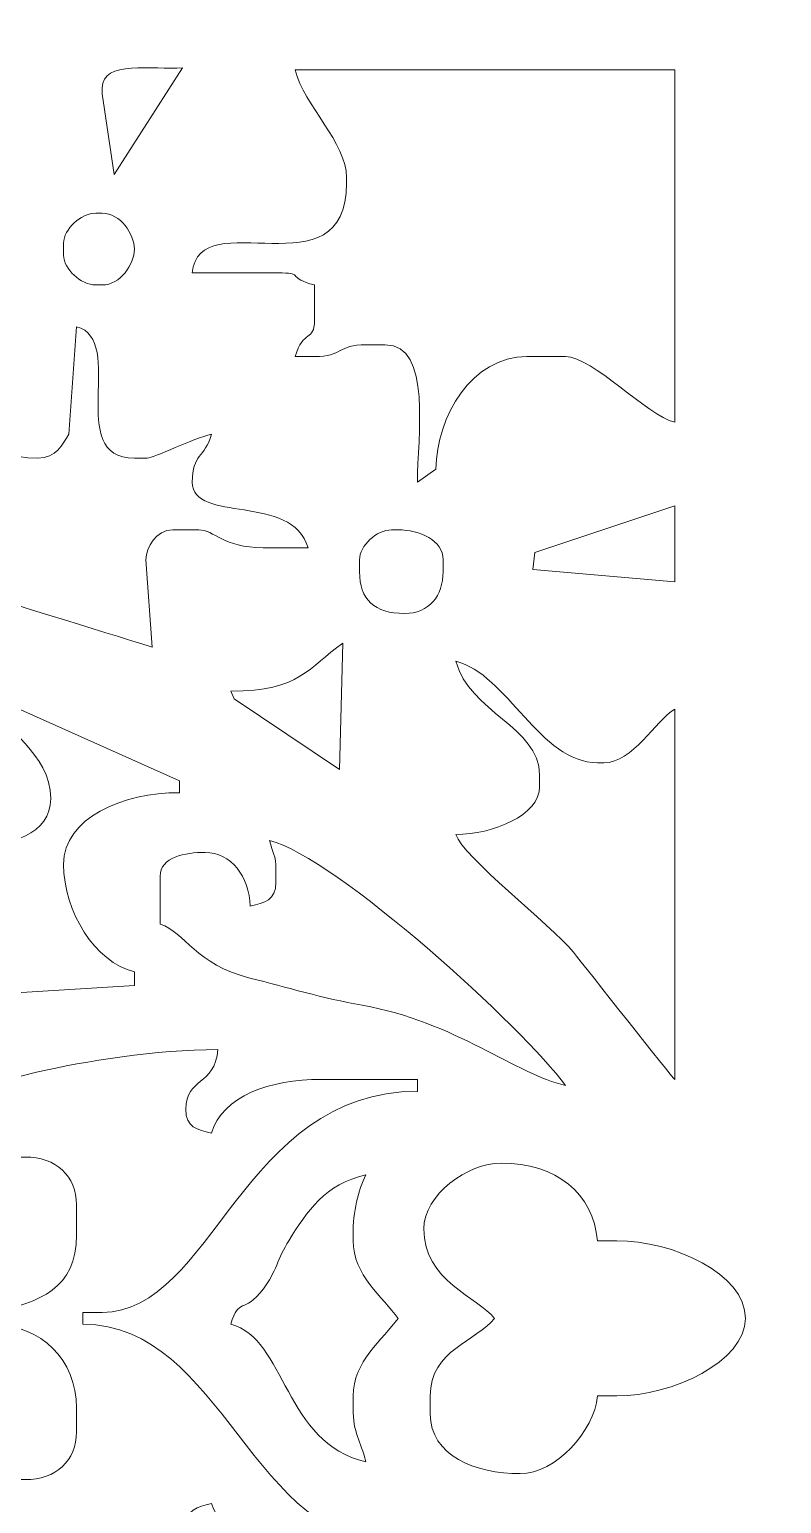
# Model space of a CAD drawing. Header units: millimetres. Extents: x -350 to -130, y -110 to 238.
# Drawn here: x -191.7 to -165.7, y -35.8 to 15.2 of the extents above; entities that cross this region are included whole.
import ezdxf

# ---------------------------------------------------------------- set-up
doc = ezdxf.new("R2010")
doc.units = ezdxf.units.MM
doc.header["$MEASUREMENT"] = 0
doc.layers.add('layer 1', color=7, linetype='Continuous')

msp = doc.modelspace()

# ---------------------------------------------------------------- linework, layer by layer
at = {"layer": 'layer 1', "color": 250, "lineweight": 9}
msp.add_open_spline([(-341.75, 49), (-341.75, 49), (-138.25, 49), (-138.25, 49), (-138.25, 49), (-133.7125, 49), (-130, 45.4225), (-130, 41.05), (-130, 41.05), (-130, 41.05), (-130, -102.05), (-130, -102.05), (-130, -102.05), (-130, -106.4225), (-133.7125, -110), (-138.25, -110), (-138.25, -110), (-138.25, -110), (-341.75, -110), (-341.75, -110), (-341.75, -110), (-346.2875, -110), (-350, -106.4225), (-350, -102.05), (-350, -102.05), (-350, -102.05), (-350, 41.05), (-350, 41.05), (-350, 41.05), (-350, 45.4225), (-346.2875, 49), (-341.75, 49)], degree=3, knots=[0, 0, 0, 0, 0.1111111, 0.1111111, 0.1111111, 0.1111111, 0.2222222, 0.2222222, 0.2222222, 0.2222222, 0.3333333, 0.3333333, 0.3333333, 0.3333333, 0.4444444, 0.4444444, 0.4444444, 0.4444445, 0.5555556, 0.5555556, 0.5555556, 0.5555556, 0.6666667, 0.6666667, 0.6666667, 0.6666667, 0.7777778, 0.7777778, 0.7777778, 0.7777778, 1, 1, 1, 1], dxfattribs=at)
at = {"layer": 'layer 1', "lineweight": 9}
for points, knots in [([(-186.4315, 13.8717), (-187.4313, 13.806), (-189.207, 14.1456), (-189.207, 13.1859), (-189.207, 13.1859), (-189.207, 13.1859), (-189.207, 12.9791), (-189.207, 12.9791), (-189.207, 12.9791), (-189.207, 12.9791), (-188.7957, 10.1877), (-188.7957, 10.1877), (-188.7957, 10.1877), (-188.7957, 10.1877), (-186.4315, 13.8717), (-186.4315, 13.8717)], [0, 0, 0, 0, 0.2, 0.2, 0.2, 0.2, 0.4, 0.4, 0.4, 0.4, 0.6, 0.6, 0.6, 0.6, 1, 1, 1, 1]), ([(-181.8601, 3.8842), (-180.8875, 3.8842), (-181.0516, 4.2976), (-180.079, 4.2976), (-180.079, 4.2976), (-180.079, 4.2976), (-179.4111, 4.2976), (-179.4111, 4.2976), (-179.4111, 4.2976), (-177.7761, 4.2976), (-178.298, 1.0734), (-178.298, -0.4566), (-178.298, -0.4566), (-178.298, -0.4566), (-177.6569, -0.0132), (-177.6569, -0.0132), (-177.6569, -0.0132), (-177.6301, 1.8327), (-176.4129, 3.8842), (-174.5132, 3.8842), (-174.5132, 3.8842), (-174.5132, 3.8842), (-173.1774, 3.8842), (-173.1774, 3.8842), (-173.1774, 3.8842), (-172.2348, 3.8842), (-170.3406, 1.8454), (-169.3926, 1.6105), (-169.3926, 1.6105), (-169.3926, 1.6105), (-169.3926, 13.806), (-169.3926, 13.806), (-169.3926, 13.806), (-169.3926, 13.806), (-182.528, 13.806), (-182.528, 13.806), (-182.528, 13.806), (-182.2177, 12.5695), (-180.7469, 11.2816), (-180.7469, 10.0853), (-180.7469, 10.0853), (-180.7469, 10.0853), (-180.7469, 9.8786), (-180.7469, 9.8786), (-180.7469, 9.8786), (-180.7469, 5.9919), (-185.8677, 9.2601), (-186.0901, 6.7781), (-186.0901, 6.7781), (-186.0901, 6.7781), (-182.9733, 6.7781), (-182.9733, 6.7781), (-182.9733, 6.7781), (-182.2496, 6.7781), (-182.8052, 6.5989), (-181.8601, 6.3646), (-181.8601, 6.3646), (-181.8601, 6.3646), (-181.8601, 5.1244), (-181.8601, 5.1244), (-181.8601, 5.1244), (-181.8601, 4.4061), (-182.2548, 4.834), (-182.528, 3.8842), (-182.528, 3.8842), (-182.528, 3.8842), (-181.8601, 3.8842), (-181.8601, 3.8842)], [0, 0, 0, 0, 0.0555556, 0.0555556, 0.0555556, 0.0555556, 0.1111111, 0.1111111, 0.1111111, 0.1111111, 0.1666667, 0.1666667, 0.1666667, 0.1666667, 0.2222222, 0.2222222, 0.2222222, 0.2222222, 0.2777778, 0.2777778, 0.2777778, 0.2777778, 0.3333333, 0.3333333, 0.3333333, 0.3333333, 0.3888889, 0.3888889, 0.3888889, 0.3888889, 0.4444444, 0.4444444, 0.4444444, 0.4444445, 0.5, 0.5, 0.5, 0.5, 0.5555556, 0.5555556, 0.5555556, 0.5555556, 0.6111111, 0.6111111, 0.6111111, 0.6111111, 0.6666667, 0.6666667, 0.6666667, 0.6666667, 0.7222222, 0.7222222, 0.7222222, 0.7222222, 0.7777778, 0.7777778, 0.7777778, 0.7777778, 0.8333333, 0.8333333, 0.8333333, 0.8333333, 0.8888889, 0.8888889, 0.8888889, 0.8888889, 1, 1, 1, 1]), ([(-189.207, 8.8451), (-189.207, 8.8451), (-189.4296, 8.8451), (-189.4296, 8.8451), (-189.4296, 8.8451), (-189.9488, 8.8451), (-190.5428, 8.2936), (-190.5428, 7.8116), (-190.5428, 7.8116), (-190.5428, 7.8116), (-190.5428, 7.3981), (-190.5428, 7.3981), (-190.5428, 7.3981), (-190.5428, 6.9162), (-189.9488, 6.3646), (-189.4296, 6.3646), (-189.4296, 6.3646), (-189.4296, 6.3646), (-189.207, 6.3646), (-189.207, 6.3646), (-189.207, 6.3646), (-188.5752, 6.3646), (-188.0938, 7.0781), (-188.0938, 7.6049), (-188.0938, 7.6049), (-188.0938, 8.1316), (-188.5752, 8.8451), (-189.207, 8.8451)], [0, 0, 0, 0, 0.125, 0.125, 0.125, 0.125, 0.25, 0.25, 0.25, 0.25, 0.375, 0.375, 0.375, 0.375, 0.5, 0.5, 0.5, 0.5, 0.625, 0.625, 0.625, 0.625, 0.75, 0.75, 0.75, 0.75, 1, 1, 1, 1]), ([(-200.5375, 0.2185), (-200.5375, 0.2185), (-200.5613, -2.1102), (-200.5613, -2.1102), (-200.5613, -2.1102), (-200.5613, -2.1102), (-187.474, -6.1678), (-187.474, -6.1678), (-187.474, -6.1678), (-187.474, -6.1678), (-187.6933, -3.1479), (-187.6933, -3.1479), (-187.6933, -3.1479), (-187.6946, -2.7179), (-187.3431, -2.1102), (-186.758, -2.1102), (-186.758, -2.1102), (-186.758, -2.1102), (-185.8675, -2.1102), (-185.8675, -2.1102), (-185.8675, -2.1102), (-185.3245, -2.1102), (-185.027, -2.7303), (-183.6412, -2.7303), (-183.6412, -2.7303), (-183.6412, -2.7303), (-182.0827, -2.7303), (-182.0827, -2.7303), (-182.0827, -2.7303), (-182.6318, -0.8211), (-186.0901, -1.9078), (-186.0901, -0.4566), (-186.0901, -0.4566), (-186.0901, 0.5202), (-185.6603, 0.3695), (-185.4222, 1.1971), (-185.4222, 1.1971), (-186.0363, 1.0642), (-187.4279, 0.3702), (-187.6486, 0.3702), (-187.6486, 0.3702), (-187.6486, 0.3702), (-188.0938, 0.3702), (-188.0938, 0.3702), (-188.0938, 0.3702), (-190.5216, 0.3702), (-188.345, 4.4833), (-190.0975, 4.9177), (-190.0975, 4.9177), (-190.0975, 4.9177), (-190.3644, 1.1986), (-190.3644, 1.1986), (-190.3644, 1.1986), (-190.5744, 0.8446), (-190.8046, 0.3702), (-191.4333, 0.3702), (-191.4333, 0.3702), (-193.3147, 0.3702), (-194.2633, 1.8171), (-195.2181, 1.8171), (-195.2181, 1.8171), (-195.8792, 1.8171), (-195.8136, 1.4038), (-196.7765, 1.4038), (-196.7765, 1.4038), (-196.7765, 1.4038), (-196.9992, 1.4038), (-196.9992, 1.4038), (-196.9992, 1.4038), (-197.8707, 1.4038), (-197.0237, 1.7158), (-198.335, 1.8171), (-198.335, 1.8171), (-198.335, 1.8171), (-198.3896, -0.5828), (-198.3896, -0.5828), (-198.3896, -0.5828), (-198.3896, -0.5828), (-200.5375, 0.2185), (-200.5375, 0.2185)], [0, 0, 0, 0, 0.047619, 0.047619, 0.047619, 0.0476191, 0.0952381, 0.0952381, 0.0952381, 0.0952381, 0.1428571, 0.1428571, 0.1428571, 0.1428572, 0.1904762, 0.1904762, 0.1904762, 0.1904762, 0.2380952, 0.2380952, 0.2380952, 0.2380952, 0.2857143, 0.2857143, 0.2857143, 0.2857143, 0.3333333, 0.3333333, 0.3333333, 0.3333333, 0.3809524, 0.3809524, 0.3809524, 0.3809524, 0.4285714, 0.4285714, 0.4285714, 0.4285714, 0.4761905, 0.4761905, 0.4761905, 0.4761905, 0.5238095, 0.5238095, 0.5238095, 0.5238095, 0.5714286, 0.5714286, 0.5714286, 0.5714286, 0.6190476, 0.6190476, 0.6190476, 0.6190476, 0.6666667, 0.6666667, 0.6666667, 0.6666667, 0.7142857, 0.7142857, 0.7142857, 0.7142857, 0.7619048, 0.7619048, 0.7619048, 0.7619048, 0.8095238, 0.8095238, 0.8095238, 0.8095238, 0.8571429, 0.8571429, 0.8571429, 0.8571429, 0.9047619, 0.9047619, 0.9047619, 0.9047619, 1, 1, 1, 1]), ([(-169.3865, -3.9108), (-169.3865, -3.9108), (-169.3926, -1.2834), (-169.3926, -1.2834), (-169.3926, -1.2834), (-169.3926, -1.2834), (-174.2301, -2.8994), (-174.2301, -2.8994), (-174.2301, -2.8994), (-174.2301, -2.8994), (-174.3037, -3.4792), (-174.3037, -3.4792), (-174.3037, -3.4792), (-174.3037, -3.4792), (-169.3865, -3.9108), (-169.3865, -3.9108)], [0, 0, 0, 0, 0.2, 0.2, 0.2, 0.2, 0.4, 0.4, 0.4, 0.4, 0.6, 0.6, 0.6, 0.6, 1, 1, 1, 1]), ([(-177.4074, -3.1437), (-177.4074, -2.4755), (-178.2156, -2.1102), (-178.9659, -2.1102), (-178.9659, -2.1102), (-178.9659, -2.1102), (-179.1885, -2.1102), (-179.1885, -2.1102), (-179.1885, -2.1102), (-179.7077, -2.1102), (-180.3017, -2.6617), (-180.3017, -3.1437), (-180.3017, -3.1437), (-180.3017, -3.1437), (-180.3017, -3.5571), (-180.3017, -3.5571), (-180.3017, -3.5571), (-180.3017, -4.5221), (-179.7826, -5.004), (-178.7432, -5.004), (-178.7432, -5.004), (-177.8921, -5.004), (-177.4074, -4.3921), (-177.4074, -3.5571), (-177.4074, -3.5571), (-177.4074, -3.5571), (-177.4074, -3.1437), (-177.4074, -3.1437)], [0, 0, 0, 0, 0.125, 0.125, 0.125, 0.125, 0.25, 0.25, 0.25, 0.25, 0.375, 0.375, 0.375, 0.375, 0.5, 0.5, 0.5, 0.5, 0.625, 0.625, 0.625, 0.625, 0.75, 0.75, 0.75, 0.75, 1, 1, 1, 1]), ([(-180.991, -10.4059), (-180.991, -10.4059), (-180.8756, -6.0342), (-180.8756, -6.0342), (-180.8756, -6.0342), (-182.0929, -6.8744), (-182.3385, -7.6912), (-184.7543, -7.6912), (-184.7543, -7.6912), (-184.7543, -7.6912), (-184.6386, -7.9561), (-184.6386, -7.9561), (-184.6386, -7.9561), (-184.6386, -7.9561), (-180.991, -10.4059), (-180.991, -10.4059)], [0, 0, 0, 0, 0.2, 0.2, 0.2, 0.2, 0.4, 0.4, 0.4, 0.4, 0.6, 0.6, 0.6, 0.6, 1, 1, 1, 1]), ([(-172.0642, -10.1717), (-174.0445, -10.1717), (-175.2002, -7.0945), (-176.9622, -6.6577), (-176.9622, -6.6577), (-176.5224, -8.4102), (-174.0679, -8.9364), (-174.0679, -10.585), (-174.0679, -10.585), (-174.0679, -10.585), (-174.0679, -10.9985), (-174.0679, -10.9985), (-174.0679, -10.9985), (-174.0679, -11.9879), (-175.6953, -12.6521), (-176.9622, -12.6521), (-176.9622, -12.6521), (-176.7419, -13.4181), (-173.6931, -15.7475), (-172.8937, -16.7295), (-172.8937, -16.7295), (-172.4698, -17.2504), (-169.4832, -21.0653), (-169.3926, -21.127), (-169.3926, -21.127), (-169.3926, -21.127), (-169.3926, -8.3113), (-169.3926, -8.3113), (-169.3926, -8.3113), (-170.0563, -8.7239), (-170.8539, -10.1717), (-171.8416, -10.1717), (-171.8416, -10.1717), (-171.8416, -10.1717), (-172.0642, -10.1717), (-172.0642, -10.1717)], [0, 0, 0, 0, 0.1, 0.1, 0.1, 0.1, 0.2, 0.2, 0.2, 0.2, 0.3, 0.3, 0.3, 0.3, 0.4, 0.4, 0.4, 0.4, 0.5, 0.5, 0.5, 0.5, 0.6, 0.6, 0.6, 0.6, 0.7, 0.7, 0.7, 0.7, 0.8, 0.8, 0.8, 0.8, 1, 1, 1, 1]), ([(-193.437, -11.6186), (-193.437, -11.0224), (-194.9002, -9.965), (-195.4407, -9.965), (-195.4407, -9.965), (-195.4407, -9.965), (-196.5539, -9.965), (-196.5539, -9.965), (-196.5539, -9.965), (-197.5429, -9.965), (-199.6708, -11.2888), (-199.6708, -12.6521), (-199.6708, -12.6521), (-199.6708, -12.6521), (-199.6708, -13.8923), (-199.6708, -13.8923), (-199.6708, -13.8923), (-199.6708, -16.1782), (-196.5467, -18.4326), (-193.8823, -18.2331), (-193.8823, -18.2331), (-193.8823, -18.2331), (-188.0887, -17.8786), (-188.0887, -17.8786), (-188.0887, -17.8786), (-188.0887, -17.8786), (-188.0938, -17.4063), (-188.0938, -17.4063), (-188.0938, -17.4063), (-189.4532, -17.0693), (-190.5428, -15.3255), (-190.5428, -13.6856), (-190.5428, -13.6856), (-190.5428, -12.0693), (-188.4931, -11.2052), (-186.5354, -11.2052), (-186.5354, -11.2052), (-186.5354, -11.2052), (-186.5354, -10.7918), (-186.5354, -10.7918), (-186.5354, -10.7918), (-186.5354, -10.7918), (-192.9133, -7.9516), (-192.9133, -7.9516), (-192.9133, -7.9516), (-192.6893, -9.1564), (-190.9881, -9.7704), (-190.9881, -11.4119), (-190.9881, -11.4119), (-190.9881, -12.6445), (-192.3589, -13.0655), (-193.8823, -13.0655), (-193.8823, -13.0655), (-193.6509, -12.6594), (-193.437, -12.4559), (-193.437, -11.8253), (-193.437, -11.8253), (-193.437, -11.8253), (-193.437, -11.6186), (-193.437, -11.6186)], [0, 0, 0, 0, 0.0625, 0.0625, 0.0625, 0.0625, 0.125, 0.125, 0.125, 0.125, 0.1875, 0.1875, 0.1875, 0.1875, 0.25, 0.25, 0.25, 0.25, 0.3125, 0.3125, 0.3125, 0.3125, 0.375, 0.375, 0.375, 0.375, 0.4375, 0.4375, 0.4375, 0.4375, 0.5, 0.5, 0.5, 0.5, 0.5625, 0.5625, 0.5625, 0.5625, 0.625, 0.625, 0.625, 0.625, 0.6875, 0.6875, 0.6875, 0.6875, 0.75, 0.75, 0.75, 0.75, 0.8125, 0.8125, 0.8125, 0.8125, 0.875, 0.875, 0.875, 0.875, 1, 1, 1, 1]), ([(-184.0864, -15.1325), (-184.1109, -14.1128), (-184.7406, -13.2722), (-185.6449, -13.2722), (-185.6449, -13.2722), (-186.3266, -13.2722), (-187.2033, -13.4341), (-187.2033, -14.099), (-187.2033, -14.099), (-187.2033, -14.099), (-187.2033, -15.7527), (-187.2033, -15.7527), (-187.2033, -15.7527), (-186.3252, -16.0477), (-185.9773, -17.1461), (-184.0935, -17.6195), (-184.0935, -17.6195), (-182.812, -17.9415), (-181.5656, -18.321), (-180.2091, -18.5606), (-180.2091, -18.5606), (-177.0043, -19.1267), (-174.8336, -20.9754), (-173.1774, -21.3337), (-173.1774, -21.3337), (-174.5876, -19.3784), (-181.1083, -13.4316), (-183.4185, -12.8588), (-183.4185, -12.8588), (-183.3022, -13.3224), (-183.1959, -13.3341), (-183.1959, -13.8923), (-183.1959, -13.8923), (-183.1959, -13.8923), (-183.1959, -14.3057), (-183.1959, -14.3057), (-183.1959, -14.3057), (-183.1959, -14.9338), (-183.5821, -15.0075), (-184.0864, -15.1325)], [0, 0, 0, 0, 0.0909091, 0.0909091, 0.0909091, 0.0909091, 0.1818182, 0.1818182, 0.1818182, 0.1818182, 0.2727273, 0.2727273, 0.2727273, 0.2727273, 0.3636364, 0.3636364, 0.3636364, 0.3636364, 0.4545455, 0.4545455, 0.4545455, 0.4545455, 0.5454545, 0.5454545, 0.5454545, 0.5454546, 0.6363636, 0.6363636, 0.6363636, 0.6363636, 0.7272727, 0.7272727, 0.7272727, 0.7272727, 0.8181818, 0.8181818, 0.8181818, 0.8181818, 1, 1, 1, 1]), ([(-192.1012, -34.9761), (-192.531, -34.9761), (-192.4976, -34.9111), (-192.7691, -34.7694), (-192.7691, -34.7694), (-192.462, -34.3435), (-192.1012, -34.2328), (-192.1012, -33.7359), (-192.1012, -33.7359), (-192.1012, -33.1012), (-192.3074, -32.4957), (-192.9918, -32.4957), (-192.9918, -32.4957), (-192.9918, -32.4957), (-194.3276, -32.4957), (-194.3276, -32.4957), (-194.3276, -32.4957), (-194.8663, -32.4957), (-195.886, -33.4424), (-195.886, -33.9426), (-195.886, -33.9426), (-195.886, -33.9426), (-195.886, -34.5627), (-195.886, -34.5627), (-195.886, -34.5627), (-195.886, -37.5969), (-188.7478, -38.6968), (-185.1996, -38.6968), (-185.1996, -38.6968), (-185.3198, -37.3549), (-186.3128, -37.7552), (-186.3128, -36.8364), (-186.3128, -36.8364), (-186.3128, -36.8364), (-186.3128, -36.6297), (-186.3128, -36.6297), (-186.3128, -36.6297), (-186.3128, -36.0017), (-185.9266, -35.9279), (-185.4222, -35.8029), (-185.4222, -35.8029), (-185.0887, -36.9625), (-183.2916, -37.6632), (-181.6375, -37.6632), (-181.6375, -37.6632), (-181.6375, -37.6632), (-178.298, -37.6632), (-178.298, -37.6632), (-178.298, -37.6632), (-178.298, -37.6632), (-178.298, -37.2499), (-178.298, -37.2499), (-178.298, -37.2499), (-178.298, -37.2499), (-178.9659, -37.2499), (-178.9659, -37.2499), (-178.9659, -37.2499), (-184.0431, -37.2499), (-185.0166, -29.6018), (-189.8749, -29.6018), (-189.8749, -29.6018), (-189.8749, -29.6018), (-189.8749, -29.1884), (-189.8749, -29.1884), (-189.8749, -29.1884), (-189.8749, -29.1884), (-189.207, -29.1884), (-189.207, -29.1884), (-189.207, -29.1884), (-185.3982, -29.1884), (-184.3672, -21.5403), (-178.298, -21.5403), (-178.298, -21.5403), (-178.298, -21.5403), (-178.298, -21.127), (-178.298, -21.127), (-178.298, -21.127), (-178.298, -21.127), (-181.6375, -21.127), (-181.6375, -21.127), (-181.6375, -21.127), (-183.3923, -21.127), (-185.0518, -21.6991), (-185.4222, -22.9873), (-185.4222, -22.9873), (-185.9266, -22.8623), (-186.3128, -22.7885), (-186.3128, -22.1605), (-186.3128, -22.1605), (-186.3128, -21.0544), (-185.3139, -21.3691), (-185.1996, -20.0934), (-185.1996, -20.0934), (-187.3552, -20.0934), (-189.7887, -20.4963), (-191.4825, -20.8747), (-191.4825, -20.8747), (-194.2727, -21.4979), (-194.9598, -22.8827), (-195.886, -23.194), (-195.886, -23.194), (-195.886, -23.194), (-195.886, -24.8476), (-195.886, -24.8476), (-195.886, -24.8476), (-195.886, -25.5059), (-194.7516, -26.2945), (-193.8823, -26.2945), (-193.8823, -26.2945), (-193.8823, -26.2945), (-192.9918, -26.2945), (-192.9918, -26.2945), (-192.9918, -26.2945), (-192.3074, -26.2945), (-192.1012, -25.689), (-192.1012, -25.0543), (-192.1012, -25.0543), (-192.1012, -24.336), (-192.496, -24.7638), (-192.7691, -23.8141), (-192.7691, -23.8141), (-192.7691, -23.8141), (-191.8786, -23.8141), (-191.8786, -23.8141), (-191.8786, -23.8141), (-190.8017, -23.8141), (-190.0975, -24.4679), (-190.0975, -25.4677), (-190.0975, -25.4677), (-190.0975, -25.4677), (-190.0975, -26.5012), (-190.0975, -26.5012), (-190.0975, -26.5012), (-190.0975, -28.3792), (-191.3664, -28.8368), (-192.9918, -29.1884), (-192.9918, -29.1884), (-192.9918, -29.1884), (-192.9918, -29.6018), (-192.9918, -29.6018), (-192.9918, -29.6018), (-191.3045, -29.6367), (-190.0975, -30.8204), (-190.0975, -32.4957), (-190.0975, -32.4957), (-190.0975, -32.4957), (-190.0975, -33.3225), (-190.0975, -33.3225), (-190.0975, -33.3225), (-190.0975, -34.3223), (-190.8017, -34.9761), (-191.8786, -34.9761), (-191.8786, -34.9761), (-191.8786, -34.9761), (-192.1012, -34.9761), (-192.1012, -34.9761)], [0, 0, 0, 0, 0.025, 0.025, 0.025, 0.025, 0.05, 0.05, 0.05, 0.05, 0.075, 0.075, 0.075, 0.075, 0.1, 0.1, 0.1, 0.1, 0.125, 0.125, 0.125, 0.125, 0.15, 0.15, 0.15, 0.15, 0.175, 0.175, 0.175, 0.175, 0.2, 0.2, 0.2, 0.2, 0.225, 0.225, 0.225, 0.225, 0.25, 0.25, 0.25, 0.25, 0.275, 0.275, 0.275, 0.275, 0.3, 0.3, 0.3, 0.3, 0.325, 0.325, 0.325, 0.325, 0.35, 0.35, 0.35, 0.35, 0.375, 0.375, 0.375, 0.375, 0.4, 0.4, 0.4, 0.4, 0.425, 0.425, 0.425, 0.425, 0.45, 0.45, 0.45, 0.45, 0.475, 0.475, 0.475, 0.475, 0.5, 0.5, 0.5, 0.5, 0.525, 0.525, 0.525, 0.525, 0.55, 0.55, 0.55, 0.55, 0.575, 0.575, 0.575, 0.575, 0.6, 0.6, 0.6, 0.6, 0.625, 0.625, 0.625, 0.625, 0.65, 0.65, 0.65, 0.65, 0.675, 0.675, 0.675, 0.675, 0.7, 0.7, 0.7, 0.7, 0.725, 0.725, 0.725, 0.725, 0.75, 0.75, 0.75, 0.75, 0.775, 0.775, 0.775, 0.775, 0.8, 0.8, 0.8, 0.8, 0.825, 0.825, 0.825, 0.825, 0.85, 0.85, 0.85, 0.85, 0.875, 0.875, 0.875, 0.875, 0.9, 0.9, 0.9, 0.9, 0.925, 0.925, 0.925, 0.925, 0.95, 0.95, 0.95, 0.95, 1, 1, 1, 1]), ([(-180.079, -34.356), (-180.2647, -33.6161), (-180.5243, -33.3848), (-180.5243, -32.4957), (-180.5243, -32.4957), (-180.5243, -32.4957), (-180.5243, -32.0822), (-180.5243, -32.0822), (-180.5243, -32.0822), (-180.5243, -30.8978), (-179.4889, -30.1202), (-178.9659, -29.3951), (-178.9659, -29.3951), (-179.4889, -28.67), (-180.5243, -27.8924), (-180.5243, -26.708), (-180.5243, -26.708), (-180.5243, -26.708), (-180.5243, -26.5012), (-180.5243, -26.5012), (-180.5243, -26.5012), (-180.5243, -25.6939), (-180.3536, -24.9655), (-180.079, -24.4342), (-180.079, -24.4342), (-181.4874, -24.7389), (-182.124, -25.6989), (-182.7494, -26.7091), (-182.7494, -26.7091), (-183.123, -27.3127), (-183.1982, -27.8065), (-183.6288, -28.3731), (-183.6288, -28.3731), (-184.3184, -29.2806), (-184.4773, -28.6387), (-184.7543, -29.6018), (-184.7543, -29.6018), (-182.8512, -30.0736), (-182.9015, -33.7455), (-180.079, -34.356)], [0, 0, 0, 0, 0.0909091, 0.0909091, 0.0909091, 0.0909091, 0.1818182, 0.1818182, 0.1818182, 0.1818182, 0.2727273, 0.2727273, 0.2727273, 0.2727273, 0.3636364, 0.3636364, 0.3636364, 0.3636364, 0.4545455, 0.4545455, 0.4545455, 0.4545455, 0.5454545, 0.5454545, 0.5454545, 0.5454546, 0.6363636, 0.6363636, 0.6363636, 0.6363636, 0.7272727, 0.7272727, 0.7272727, 0.7272727, 0.8181818, 0.8181818, 0.8181818, 0.8181818, 1, 1, 1, 1]), ([(-172.0642, -26.708), (-172.2102, -25.0801), (-173.4793, -24.0208), (-175.4037, -24.0208), (-175.4037, -24.0208), (-176.552, -24.0208), (-178.0753, -25.1156), (-178.0753, -26.2945), (-178.0753, -26.2945), (-178.0753, -28.1101), (-176.1926, -28.6776), (-175.6264, -29.3951), (-175.6264, -29.3951), (-176.2439, -30.1776), (-177.8527, -30.488), (-177.8527, -32.0822), (-177.8527, -32.0822), (-177.8527, -32.0822), (-177.8527, -32.7023), (-177.8527, -32.7023), (-177.8527, -32.7023), (-177.8527, -34.1453), (-176.2978, -34.7694), (-174.7358, -34.7694), (-174.7358, -34.7694), (-173.5224, -34.7694), (-172.1734, -33.3), (-172.0642, -32.0822), (-172.0642, -32.0822), (-172.0642, -32.0822), (-171.3963, -32.0822), (-171.3963, -32.0822), (-171.3963, -32.0822), (-169.489, -32.0822), (-166.9437, -30.8997), (-166.9437, -29.3951), (-166.9437, -29.3951), (-166.9437, -27.8431), (-169.4671, -26.708), (-171.3963, -26.708), (-171.3963, -26.708), (-171.3963, -26.708), (-172.0642, -26.708), (-172.0642, -26.708)], [0, 0, 0, 0, 0.0833333, 0.0833333, 0.0833333, 0.0833333, 0.1666667, 0.1666667, 0.1666667, 0.1666667, 0.25, 0.25, 0.25, 0.25, 0.3333333, 0.3333333, 0.3333333, 0.3333333, 0.4166667, 0.4166667, 0.4166667, 0.4166667, 0.5, 0.5, 0.5, 0.5, 0.5833333, 0.5833333, 0.5833333, 0.5833333, 0.6666667, 0.6666667, 0.6666667, 0.6666667, 0.75, 0.75, 0.75, 0.75, 0.8333333, 0.8333333, 0.8333333, 0.8333333, 1, 1, 1, 1])]:
    msp.add_open_spline(points, degree=3, knots=knots, dxfattribs=at)

doc.saveas('drawing.dxf')
